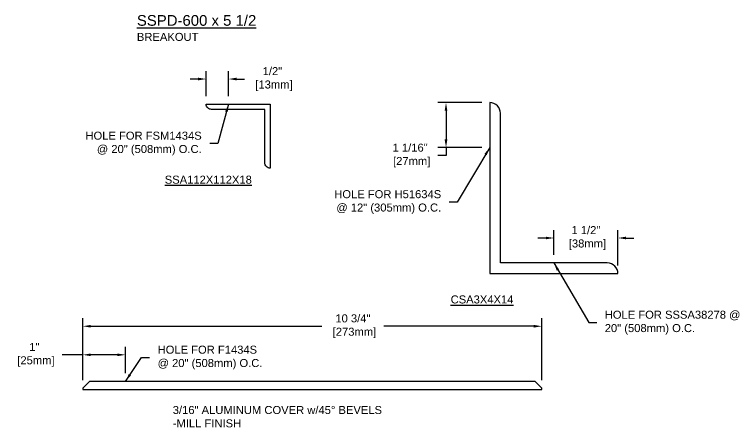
# Model space of a CAD drawing. Header units: inches. Extents: x -6.1 to 53.5, y -11.4 to 2.8.
# Drawn here: x 36.54 to 53.51, y -6.88 to 2.78 of the extents above; entities that cross this region are included whole.
import ezdxf

# ---------------------------------------------------------------- set-up
doc = ezdxf.new("R2010")
doc.units = ezdxf.units.IN
doc.header["$MEASUREMENT"] = 0
for name, color, linetype in [('Dimensions', 3, 'Continuous'), ('Metals', 7, 'Continuous'), ('Text', 2, 'Continuous')]:
    doc.layers.add(name, color=color, linetype=linetype)
doc.styles.add('ARIAL', font='arial.ttf')
doc.dimstyles.new('Arial', dxfattribs={"dimscale": 1.5, "dimtxt": 0.125, "dimasz": 0.125, "dimexe": 0.125, "dimexo": 0.125, "dimgap": 0.125, "dimtad": 0, "dimtih": 1, "dimtoh": 1, "dimdec": 4, "dimzin": 0, "dimdsep": 46, "dimlunit": 4, "dimtxsty": 'ARIAL', "dimcen": 0.125, "dimadec": 0, "dimazin": 0, "dimtfac": 1, "dimtdec": 4, "dimtofl": 0, "dimtmove": 0, "dimatfit": 3, "dimfxl": 0, "dimfrac": 2, "dimtolj": 1, "dimtzin": 0, "dimarcsym": 0})

# ---------------------------------------------------------------- blocks, each defined once
blk = doc.blocks.new('SSA112X112X18')
blk.add_lwpolyline([(0, 0), (-1.5, 0), (-1.5, -1.5, 0.414214), (-1.375, -1.375), (-1.375, -0.125), (-0.125, -0.125, 0.414214)], format="xyb", close=True)
blk = doc.blocks.new('*D20')
at = {"layer": 'Defpoints', "color": 0}
for p in [(49.166, -2.445), (49.166, -3.029), (50.666, -3.279)]:
    blk.add_point(p, dxfattribs=at)
at = {"layer": 'Dimensions', "color": 0, "lineweight": -2}
for p, q in [((49.166, -2.841), (49.166, -2.258)), ((50.666, -3.091), (50.666, -2.258)), ((48.978, -2.445), (48.791, -2.445)), ((50.853, -2.445), (51.041, -2.445))]:
    blk.add_line(p, q, dxfattribs=at)
at = {"layer": 'Dimensions', "color": 0}
for points in [[(48.978, -2.414), (48.978, -2.476), (49.166, -2.445)], [(50.853, -2.414), (50.853, -2.476), (50.666, -2.445)]]:
    blk.add_solid(points, dxfattribs=at)
at = {"layer": 'Dimensions', "color": 0, "insert": (49.916, -2.445), "char_height": 0.1875, "attachment_point": 5, "style": 'ARIAL'}
blk.add_mtext('\\A1;1 1/2"\\P [38mm]', dxfattribs=at)
blk = doc.blocks.new('*D21')
at = {"layer": 'Defpoints', "color": 0}
for p in [(46.641, 0.721), (47.666, 0.721), (47.666, -0.329)]:
    blk.add_point(p, dxfattribs=at)
at = {"layer": 'Dimensions', "color": 0, "lineweight": -2}
for p, q in [((47.478, 0.721), (46.453, 0.721)), ((46.641, 0.534), (46.641, -0.141)), ((47.478, -0.329), (46.453, -0.329)), ((46.641, -0.329), (46.641, -0.516)), ((46.641, -0.516), (46.453, -0.516))]:
    blk.add_line(p, q, dxfattribs=at)
at = {"layer": 'Dimensions', "color": 0}
for points in [[(46.609, 0.534), (46.672, 0.534), (46.641, 0.721)], [(46.609, -0.141), (46.672, -0.141), (46.641, -0.329)]]:
    blk.add_solid(points, dxfattribs=at)
at = {"layer": 'Dimensions', "color": 0, "insert": (45.801, -0.516), "char_height": 0.1875, "attachment_point": 5, "style": 'ARIAL'}
blk.add_mtext('\\A1;1 1/16"\\P [27mm]', dxfattribs=at)
blk = doc.blocks.new('*D22')
at = {"layer": 'Defpoints', "color": 0}
for p in [(41.55, 1.273), (41.025, 0.687), (41.55, 0.687)]:
    blk.add_point(p, dxfattribs=at)
at = {"layer": 'Dimensions', "color": 0, "lineweight": -2}
for p, q in [((41.025, 0.875), (41.025, 1.46)), ((41.55, 0.875), (41.55, 1.46)), ((40.838, 1.273), (40.65, 1.273)), ((41.737, 1.273), (41.925, 1.273))]:
    blk.add_line(p, q, dxfattribs=at)
at = {"layer": 'Dimensions', "color": 0}
for points in [[(40.838, 1.304), (40.838, 1.242), (41.025, 1.273)], [(41.737, 1.304), (41.737, 1.242), (41.55, 1.273)]]:
    blk.add_solid(points, dxfattribs=at)
at = {"layer": 'Dimensions', "color": 0, "insert": (42.577, 1.273), "char_height": 0.1875, "attachment_point": 5, "style": 'ARIAL'}
blk.add_mtext('\\A1;1/2"\\P [13mm]', dxfattribs=at)
blk = doc.blocks.new('CSA3X4X14')
blk.add_lwpolyline([(0.25, 3.75, 0.414214), (0, 4), (0, 0), (3, 0, 0.414214), (2.75, 0.25), (0.25, 0.25)], format="xyb", close=True)
blk = doc.blocks.new('*D28')
at = {"layer": 'Defpoints', "color": 0}
for p in [(48.883, -4.509), (38.136, -5.954), (48.883, -5.954)]:
    blk.add_point(p, dxfattribs=at)
at = {"layer": 'Dimensions', "color": 0, "lineweight": -2}
for p, q in [((38.136, -5.766), (38.136, -4.321)), ((48.883, -5.766), (48.883, -4.321)), ((38.323, -4.509), (43.736, -4.509)), ((48.696, -4.509), (45.186, -4.509))]:
    blk.add_line(p, q, dxfattribs=at)
at = {"layer": 'Dimensions', "color": 0}
for points in [[(38.323, -4.478), (38.323, -4.54), (38.136, -4.509)], [(48.696, -4.478), (48.696, -4.54), (48.883, -4.509)]]:
    blk.add_solid(points, dxfattribs=at)
at = {"layer": 'Dimensions', "color": 0, "insert": (44.461, -4.509), "char_height": 0.1875, "attachment_point": 5, "style": 'ARIAL'}
blk.add_mtext('\\A1;10 3/4"\\P [273mm]', dxfattribs=at)
blk = doc.blocks.new('*D29')
at = {"layer": 'Defpoints', "color": 0}
for p in [(39.136, -5.177), (39.136, -5.798), (38.136, -5.954)]:
    blk.add_point(p, dxfattribs=at)
at = {"layer": 'Dimensions', "color": 0, "lineweight": -2}
for p, q in [((38.136, -5.766), (38.136, -4.99)), ((39.136, -5.61), (39.136, -4.99)), ((38.136, -5.177), (37.656, -5.177)), ((38.948, -5.177), (38.323, -5.177))]:
    blk.add_line(p, q, dxfattribs=at)
at = {"layer": 'Dimensions', "color": 0}
for points in [[(38.323, -5.146), (38.323, -5.208), (38.136, -5.177)], [(38.948, -5.146), (38.948, -5.208), (39.136, -5.177)]]:
    blk.add_solid(points, dxfattribs=at)
at = {"layer": 'Dimensions', "color": 0, "insert": (37.004, -5.177), "char_height": 0.1875, "attachment_point": 5, "style": 'ARIAL'}
blk.add_mtext('\\A1;1"\\P [25mm]', dxfattribs=at)

msp = doc.modelspace()

# ---------------------------------------------------------------- linework, layer by layer
msp.add_lwpolyline([(38.13556, -5.98506), (48.88306, -5.98506), (48.88306, -5.95381), (48.72681, -5.79756), (38.29181, -5.79756), (38.13556, -5.95381)], close=True)

# ---------------------------------------------------------------- block references
at = {"layer": 'Metals', "xscale": -1}
msp.add_blockref('SSA112X112X18', (41.02533, 0.687), dxfattribs=at)
at = {"layer": 'Metals'}
msp.add_blockref('CSA3X4X14', (47.66582, -3.27884), dxfattribs=at)

# ---------------------------------------------------------------- texts
at = {"layer": 'Text', "style": 'ARIAL'}
for s, insert, char_height, width, attachment_point in [('{\\LSSPD-600 x 5 1/2\\P\\H0.75x;\\lBREAKOUT}', (39.40389, 2.76835), 0.25, 4.7396332, 1), ('HOLE FOR FSM1434S \\P@ 20" (508mm) O.C.', (40.92103, -0.23572), 0.1875, 3.9506446, 6), ('{\\LSSA112X112X18}', (42.09521, -1.08254), 0.1875, 2.2451472, 6), ('HOLE FOR H51634S \\P@ 12" (305mm) O.C.', (46.52802, -1.60461), 0.1875, 4.2482114, 6), ('\\A1;{\\LCSA3X4X14}', (46.74926, -3.88333), 0.1875, 2.4899842, 4), ('HOLE FOR SSSA38278 @\\P20" (508mm) O.C.', (50.35742, -4.42363), 0.1875, 3.6647516, 4), ('HOLE FOR F1434S\\P@ 20" (508mm) O.C.', (39.88865, -5.24123), 0.1875, 3.9506446, 4), ('3/16" ALUMINUM COVER w/45%%D BEVELS\\P-MILL FINISH', (40.24339, -6.6251), 0.1875, 7.9297767, 4)]:
    msp.add_mtext(s, dxfattribs=dict(at, insert=insert, char_height=char_height, width=width, attachment_point=attachment_point))

# ---------------------------------------------------------------- dimensions: what is measured, and where the dimension line sits
at = {"layer": 'Dimensions'}
for base, p1, p2, picture, middle in [((41.54956, 1.27287), (41.02533, 0.687), (41.54956, 0.687), '*D22', (42.57659, 1.27287)), ((49.16582, -2.44506), (50.66582, -3.27884), (49.16582, -3.02884), '*D20', (49.91582, -2.44506)), ((48.88306, -4.50883), (38.13556, -5.95381), (48.88306, -5.95381), '*D28', (44.4611, -4.50883)), ((39.13556, -5.17717), (38.13556, -5.95381), (39.13556, -5.79756), '*D29', (37.00354, -5.17717))]:
    dim = msp.add_linear_dim(base=base, p1=p1, p2=p2, dimstyle='Arial', override={"dimpost": '\\X'}, dxfattribs=at)
    dim.commit()
    dim.dimension.update_dxf_attribs({"geometry": picture, "text_midpoint": middle, "dimtype": 160})
dim = msp.add_linear_dim(base=(46.64052, 0.72116), p1=(47.66582, -0.3285), p2=(47.66582, 0.72116), angle=90, dimstyle='Arial', override={"dimpost": '\\X'}, dxfattribs=at)
dim.commit()
dim.dimension.update_dxf_attribs({"geometry": '*D21', "text_midpoint": (45.80099, -0.516), "dimtype": 160})

# ---------------------------------------------------------------- leaders
at = {"layer": 'Text', "annotation_type": 0, "has_hookline": 1}
for points, hookline_direction, text_width in [([(41.54956, 0.687), (41.29603, -0.23572), (41.10853, -0.23572)], 1, 2.68741), ([(47.66582, -0.3285), (46.90302, -1.60461), (46.71552, -1.60461)], 1, 2.46935), ([(49.16582, -3.02884), (49.98242, -4.42363), (50.16992, -4.42363)], 0, 3.14721), ([(39.13556, -5.79756), (39.51365, -5.24123), (39.70115, -5.24123)], 0, 2.41793)]:
    msp.add_leader(points, dimstyle='Arial', override={"dimgap": 0.125, "dimtad": 0}, dxfattribs=dict(at, hookline_direction=hookline_direction, text_width=text_width))

doc.saveas('drawing.dxf')
